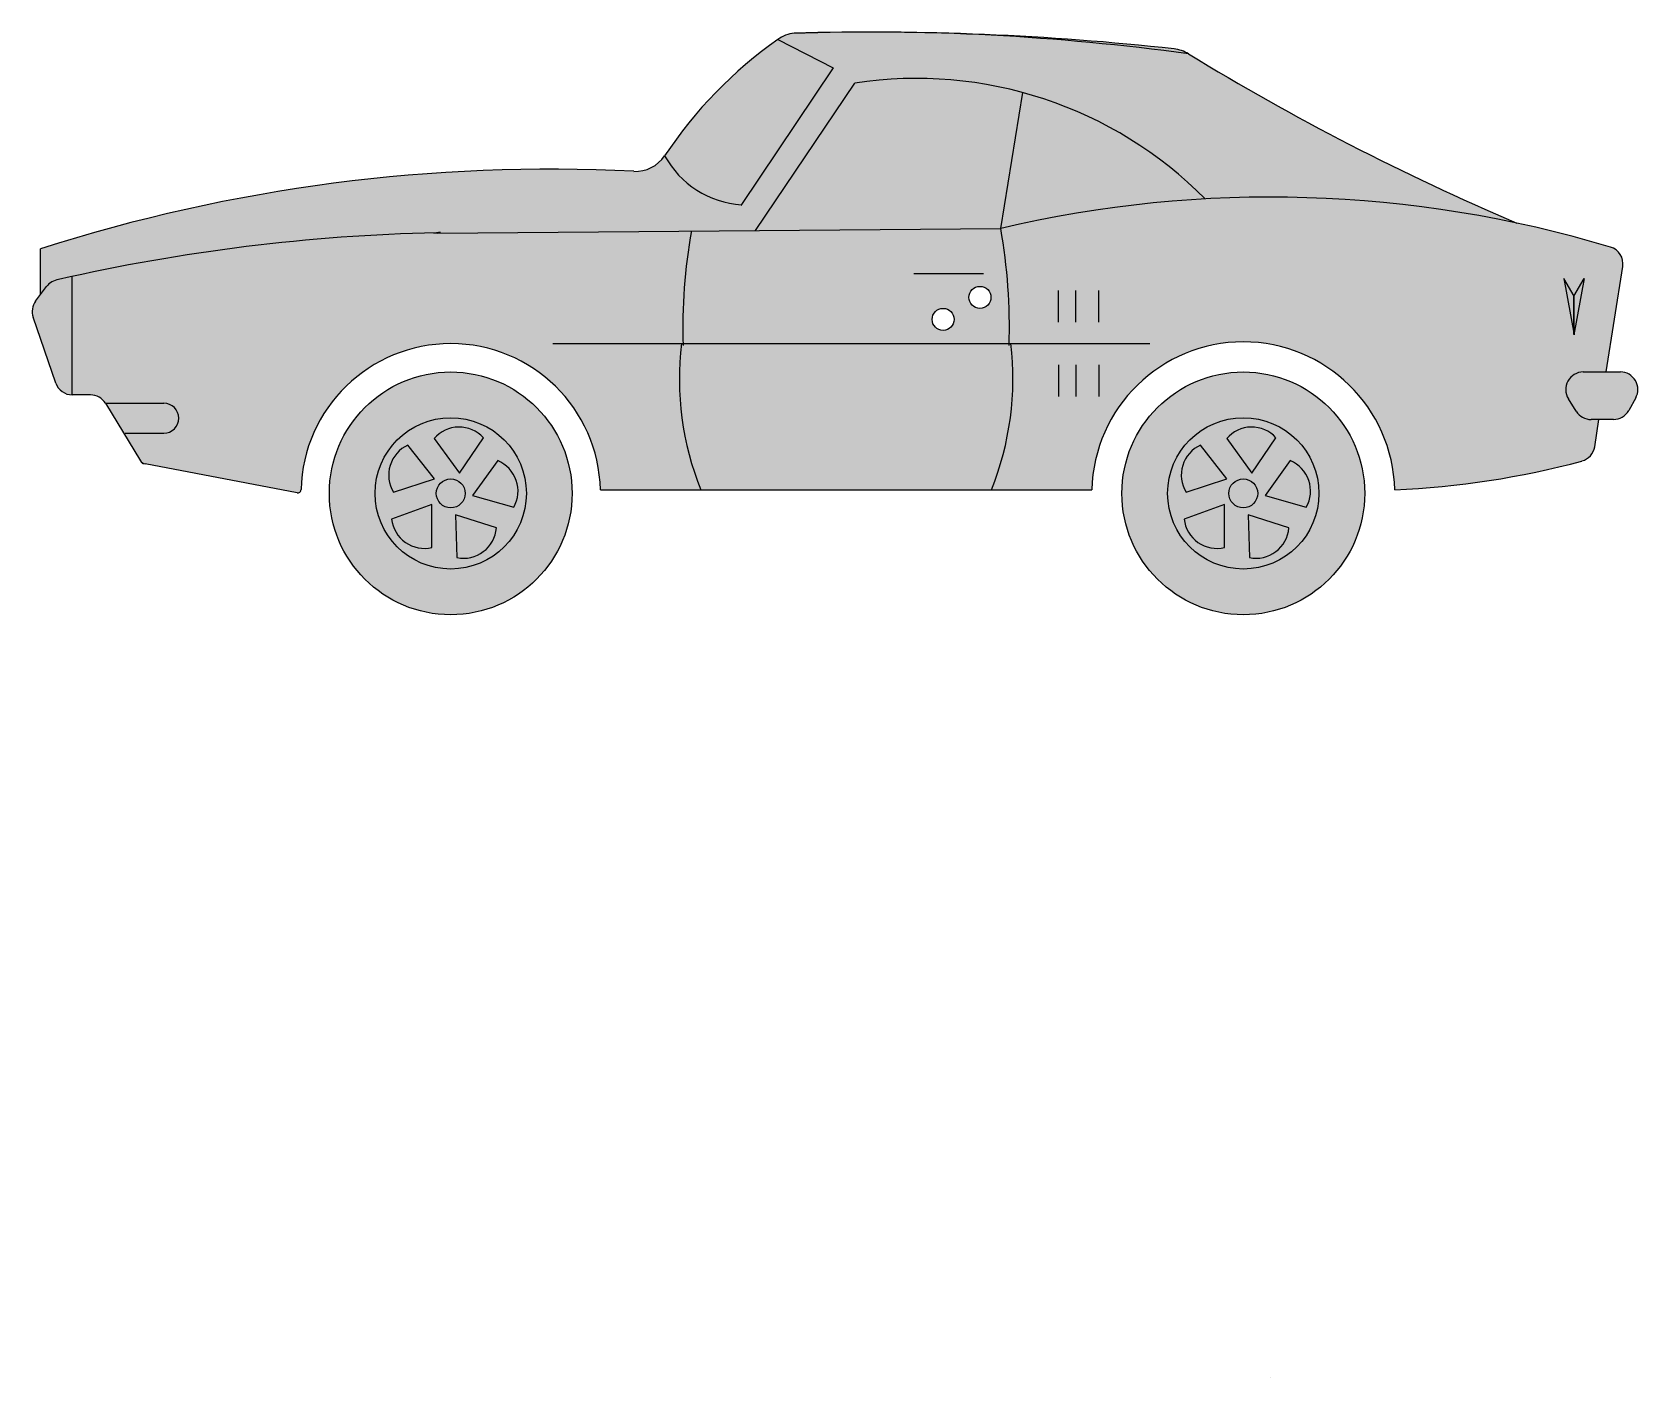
# Model space of a CAD drawing. Header units: inches. Extents: x 8.1 to 54, y -17.8 to 20.6.
import ezdxf

# ---------------------------------------------------------------- set-up
doc = ezdxf.new("R2010")
doc.units = ezdxf.units.IN
doc.header["$MEASUREMENT"] = 0
doc.layers.add('Layer1', color=250, linetype='Continuous')
doc.layers.add('Layer2', color=174, linetype='Continuous')

# ---------------------------------------------------------------- blocks, each defined once
blk = doc.blocks.new('*U1')
blk.add_lwpolyline([(-0.577, 0.208, 0.44848), (0.577, -0.602), (0.577, 0.627)], format="xyb", close=True)
blk = doc.blocks.new('*U2')
at = {"color": 0, "linetype": 'ByBlock', "lineweight": -2, "transparency": 16777216}
for p, rotation in [((20.37, 8.87), 216), ((18.781, 8.218), 288), ((21.482, 7.56), 144.0000000000001), ((20.579, 6.098), 72.00000000000006)]:
    blk.add_blockref('*U1', p, dxfattribs=dict(at, rotation=rotation))
blk.add_blockref('*U1', (18.91, 6.505), dxfattribs=at)
blk = doc.blocks.new('*U3')
blk.add_lwpolyline([(-0.577, 0.208, 0.44848), (0.577, -0.602), (0.577, 0.627)], format="xyb", close=True)
blk = doc.blocks.new('*U4')
at = {"color": 0, "linetype": 'ByBlock', "lineweight": -2, "transparency": 16777216}
for p, rotation in [((20.37, 8.87), 216), ((18.781, 8.218), 288), ((21.482, 7.56), 144.0000000000001), ((20.579, 6.098), 72.00000000000006)]:
    blk.add_blockref('*U3', p, dxfattribs=dict(at, rotation=rotation))
blk.add_blockref('*U3', (18.91, 6.505), dxfattribs=at)

msp = doc.modelspace()

# ---------------------------------------------------------------- hatches: boundary and pattern name
h = msp.add_hatch(color=16)
h.dxf.hatch_style = 1
h.paths.add_polyline_path([(31.581, 19.181, -0.240341), (41.596, 15.869, -0.066459), (50.506, 15.18, -0.03627), (41.12, 20.017, 0.109998), (40.709, 20.158, 0.034466), (29.843, 20.607, 0.125999), (29.379, 20.431), (30.956, 19.614), (28.34, 15.704, -0.257384), (26.141, 17.103, -0.264304), (25.258, 16.659, 0.090252), (8.295, 14.442), (8.295, 13.135), (8.468, 13.366, -0.204031), (8.807, 13.563, -0.00188), (9.201, 13.651), (9.201, 10.267), (9.722, 10.267, -0.261391), (10.148, 10.028), (11.818, 10.028, -1), (11.818, 9.17), (10.672, 9.17), (11.152, 8.384, 0.21157), (11.285, 8.292), (15.632, 7.462, 0.441268), (15.744, 7.559, -0.975893), (24.305, 7.551), (27.176, 7.551, -0.126032), (26.622, 11.732), (26.671, 11.732, -0.053036), (26.91, 14.955), (28.743, 14.97)])
h.paths.add_polyline_path([(19.711, 14.906, 0.040836), (19.63, 14.9, -0.020393)], flags=16)
h.paths.add_polyline_path([(35.751, 15.027), (26.91, 14.955, 0.053036), (26.671, 11.732), (35.991, 11.732, 0.050963)], flags=17)
h.paths.add_polyline_path([(34.421, 12.425, -1), (33.79, 12.425, -1)], flags=16)
h.paths.add_polyline_path([(34.841, 13.055, -1), (35.472, 13.055, -1)], flags=16)
h.paths.add_polyline_path([(36.04, 11.732), (26.622, 11.732, 0.126032), (27.176, 7.551), (35.486, 7.551, 0.126032)], flags=17)
h.paths.add_polyline_path([(53.539, 13.936, 0.374484), (53.189, 14.492, 0.131412), (35.751, 15.027, -0.050963), (35.991, 11.732), (36.04, 11.732, -0.126032), (35.486, 7.551), (38.356, 7.551, -0.977043), (47.019, 7.551, 0.054775), (52.372, 8.376, 0.296765), (52.736, 8.782), (52.858, 9.563), (52.633, 9.563, -0.257557), (52.21, 9.796), (51.984, 10.154, -0.590385), (52.407, 10.921), (53.069, 10.921)])
h.paths.add_polyline_path([(51.852, 13.598), (52.145, 13.089), (52.439, 13.597), (52.146, 12.014), (52.146, 11.982), (52.143, 11.998), (52.14, 11.982), (52.14, 12.014)], flags=16)
at = {"true_color": 0x000000}
h = msp.add_hatch(color=18, dxfattribs=at)
h.dxf.hatch_style = 1
h.paths.add_polyline_path([(16.554, 7.45, 1), (23.495, 7.45, 1)])
h.paths.add_polyline_path([(22.187, 7.45, -1), (17.861, 7.45, -1)], flags=16)
h.paths.add_polyline_path([(18.8, 8.831), (19.555, 7.862), (18.387, 7.483, -0.44848)], flags=0)
h.paths.add_polyline_path([(20.959, 9.041), (20.272, 8.024), (19.549, 9.017, -0.44848)], flags=0)
h.paths.add_polyline_path([(20.437, 7.45, -1), (19.611, 7.45, -1)], flags=0)
h.paths.add_polyline_path([(19.487, 7.131), (19.487, 5.903, -0.44848), (18.333, 6.712)], flags=0)
h.paths.add_polyline_path([(21.368, 8.386, -0.44848), (21.827, 7.053), (20.646, 7.392)], flags=0)
h.paths.add_polyline_path([(20.162, 6.841), (21.33, 6.461, -0.44848), (20.203, 5.613)], flags=0)
h.paths.add_polyline_path([(39.217, 7.45, 1), (46.158, 7.45, 1)])
h.paths.add_polyline_path([(44.851, 7.45, -1), (40.525, 7.45, -1)], flags=0)
h.paths.add_polyline_path([(43.623, 9.041), (42.935, 8.024), (42.213, 9.017, -0.44848)], flags=0)
h.paths.add_polyline_path([(41.463, 8.831), (42.219, 7.862), (41.05, 7.483, -0.44848)], flags=0)
h.paths.add_polyline_path([(44.032, 8.386, -0.44848), (44.49, 7.053), (43.309, 7.392)], flags=0)
h.paths.add_polyline_path([(43.101, 7.45, -1), (42.275, 7.45, -1)], flags=0)
h.paths.add_polyline_path([(42.151, 7.131), (42.151, 5.903, -0.44848), (40.996, 6.712)], flags=0)
h.paths.add_polyline_path([(42.825, 6.841), (43.993, 6.461, -0.44848), (42.867, 5.613)], flags=0)
h.paths.add_polyline_path([(43.101, 7.45, 1), (42.275, 7.45, 1)], flags=0)
h.paths.add_polyline_path([(19.611, 7.45, 1), (20.437, 7.45, 1)], flags=0)
h.paths.add_polyline_path([(44.851, 7.45, 1), (40.525, 7.45, 1)], flags=16)
h.paths.add_polyline_path([(41.05, 7.483, -0.44848), (41.463, 8.831), (42.219, 7.862)], flags=0)
h.paths.add_polyline_path([(42.275, 7.45, -1), (43.101, 7.45, -1)], flags=0)
h.paths.add_polyline_path([(42.213, 9.017, -0.44848), (43.623, 9.041), (42.935, 8.024)], flags=0)
h.paths.add_polyline_path([(43.309, 7.392), (44.032, 8.386, -0.44848), (44.49, 7.053)], flags=0)
h.paths.add_polyline_path([(22.187, 7.45, 1), (17.861, 7.45, 1)], flags=0)
h.paths.add_polyline_path([(20.646, 7.392), (21.368, 8.386, -0.44848), (21.827, 7.053)], flags=0)
h.paths.add_polyline_path([(21.33, 6.461, -0.44848), (20.203, 5.613), (20.162, 6.841)], flags=0)
h.paths.add_polyline_path([(19.611, 7.45, -1), (20.437, 7.45, -1)], flags=0)
h.paths.add_polyline_path([(20.272, 8.024), (19.549, 9.017, -0.44848), (20.959, 9.041)], flags=0)
h.paths.add_polyline_path([(19.487, 5.903, -0.44848), (18.333, 6.712), (19.487, 7.131)], flags=0)
h.paths.add_polyline_path([(19.555, 7.862), (18.387, 7.483, -0.44848), (18.8, 8.831)], flags=0)
h.paths.add_polyline_path([(21.368, 8.386), (20.646, 7.392), (21.827, 7.053, 0.44848)], flags=0)
at = {"layer": 'Layer1', "true_color": 0x737373}
h = msp.add_hatch(color=8, dxfattribs=at)
h.dxf.hatch_style = 1
h.paths.add_polyline_path([(36.388, 18.909, 0.104854), (31.581, 19.181), (28.743, 14.97), (35.751, 15.027)])
h.paths.add_polyline_path([(30.956, 19.614), (29.379, 20.431, 0.092541), (26.141, 17.103, 0.257384), (28.34, 15.704)])
h.paths.add_polyline_path([(36.388, 18.909), (35.751, 15.027, -0.043815), (41.596, 15.869, 0.132157)])
h.paths.add_polyline_path([(20.959, 9.041, 0.44848), (19.549, 9.017), (20.272, 8.024)], flags=16)
h.paths.add_polyline_path([(18.8, 8.831, 0.44848), (18.387, 7.483), (19.555, 7.862)], flags=0)
h.paths.add_polyline_path([(19.487, 7.131), (18.333, 6.712, 0.44848), (19.487, 5.903)], flags=0)
h.paths.add_polyline_path([(21.33, 6.461), (20.162, 6.841), (20.203, 5.613, 0.44848)], flags=16)
h.paths.add_polyline_path([(21.368, 8.386), (20.646, 7.392), (21.827, 7.053, 0.44848)], flags=16)
h.paths.add_polyline_path([(20.437, 7.45, 1), (19.611, 7.45, 1)], flags=16)
h.paths.add_polyline_path([(41.463, 8.831, 0.44848), (41.05, 7.483), (42.219, 7.862)], flags=16)
h.paths.add_polyline_path([(43.623, 9.041, 0.44848), (42.213, 9.017), (42.935, 8.024)], flags=0)
h.paths.add_polyline_path([(44.032, 8.386), (43.309, 7.392), (44.49, 7.053, 0.44848)], flags=16)
h.paths.add_polyline_path([(43.993, 6.461), (42.825, 6.841), (42.867, 5.613, 0.44848)], flags=0)
h.paths.add_polyline_path([(42.151, 7.131), (40.996, 6.712, 0.44848), (42.151, 5.903)], flags=0)
h.paths.add_polyline_path([(42.275, 7.45, 1), (43.101, 7.45, 1)], flags=0)
h.paths.add_polyline_path([(40.525, 7.45, 1), (44.851, 7.45, 1)])
h.paths.add_polyline_path([(42.213, 9.017, -0.44848), (43.623, 9.041), (42.935, 8.024)], flags=16)
h.paths.add_polyline_path([(42.219, 7.862), (41.05, 7.483, -0.44848), (41.463, 8.831)], flags=0)
h.paths.add_polyline_path([(43.101, 7.45, -1), (42.275, 7.45, -1)], flags=16)
h.paths.add_polyline_path([(42.151, 7.131), (42.151, 5.903, -0.44848), (40.996, 6.712)], flags=16)
h.paths.add_polyline_path([(44.032, 8.386, -0.44848), (44.49, 7.053), (43.309, 7.392)], flags=0)
h.paths.add_polyline_path([(42.825, 6.841), (43.993, 6.461, -0.44848), (42.867, 5.613)], flags=16)
h.paths.add_polyline_path([(22.187, 7.45, 1), (17.861, 7.45, 1)])
h.paths.add_polyline_path([(20.646, 7.392), (21.368, 8.386, -0.44848), (21.827, 7.053)], flags=0)
h.paths.add_polyline_path([(21.33, 6.461, -0.44848), (20.203, 5.613), (20.162, 6.841)], flags=0)
h.paths.add_polyline_path([(19.611, 7.45, -1), (20.437, 7.45, -1)], flags=0)
h.paths.add_polyline_path([(20.272, 8.024), (19.549, 9.017, -0.44848), (20.959, 9.041)], flags=0)
h.paths.add_polyline_path([(19.487, 5.903, -0.44848), (18.333, 6.712), (19.487, 7.131)], flags=16)
h.paths.add_polyline_path([(19.555, 7.862), (18.387, 7.483, -0.44848), (18.8, 8.831)], flags=16)
at = {"layer": 'Layer1', "true_color": 0xf8d731}
h = msp.add_hatch(color=40, dxfattribs=at)
h.dxf.hatch_style = 1
h.paths.add_polyline_path([(9.201, 13.651, 0.00188), (8.807, 13.563, 0.204031), (8.468, 13.366), (8.153, 12.946, 0.248488), (8.081, 12.484), (8.728, 10.604, 0.320139), (9.201, 10.267)])
h.paths.add_polyline_path([(11.818, 9.17), (10.672, 9.17), (10.148, 10.028), (11.818, 10.028, -1)])
at = {"layer": 'Layer1'}
h = msp.add_hatch(color=174, dxfattribs=at)
h.dxf.hatch_style = 1
h.paths.add_polyline_path([(52.439, 13.597), (52.145, 13.089), (52.146, 13.087), (52.146, 12.014)])
h.paths.add_polyline_path([(52.144, 13.091), (51.852, 13.598), (52.14, 12.014)])
at = {"layer": 'Layer1', "true_color": 0x991b1e}
h = msp.add_hatch(color=244, dxfattribs=at)
h.dxf.hatch_style = 1
h.paths.add_polyline_path([(53.908, 10.178, 0.572038), (53.471, 10.921), (52.407, 10.921, 0.590385), (51.984, 10.154), (52.21, 9.796, 0.257557), (52.633, 9.563), (53.272, 9.563, 0.272234), (53.709, 9.82)])
at = {"layer": 'Layer1', "true_color": 0x000000}
h = msp.add_hatch(color=18, dxfattribs=at)
h.dxf.hatch_style = 1
h.paths.add_polyline_path([(20.959, 9.041, 0.44848), (19.549, 9.017), (20.272, 8.024)])
h.paths.add_polyline_path([(19.611, 7.45, 1), (20.437, 7.45, 1)])
h.paths.add_polyline_path([(18.8, 8.831, 0.44848), (18.387, 7.483), (19.555, 7.862)])
h.paths.add_polyline_path([(19.487, 7.131), (18.333, 6.712, 0.44848), (19.487, 5.903)])
h.paths.add_polyline_path([(21.33, 6.461), (20.162, 6.841), (20.203, 5.613, 0.44848)])
h.paths.add_polyline_path([(21.368, 8.386), (20.646, 7.392), (21.827, 7.053, 0.44848)])
h.paths.add_polyline_path([(41.463, 8.831, 0.44848), (41.05, 7.483), (42.219, 7.862)])
h.paths.add_polyline_path([(43.623, 9.041, 0.44848), (42.213, 9.017), (42.935, 8.024)])
h.paths.add_polyline_path([(44.032, 8.386), (43.309, 7.392), (44.49, 7.053, 0.44848)])
h.paths.add_polyline_path([(43.101, 7.45, 1), (42.275, 7.45, 1)])
h.paths.add_polyline_path([(42.151, 7.131), (40.996, 6.712, 0.44848), (42.151, 5.903)])
h.paths.add_polyline_path([(43.993, 6.461), (42.825, 6.841), (42.867, 5.613, 0.44848)])

# ---------------------------------------------------------------- linework, layer by layer
for p, q in [((33.264, 13.737), (35.262, 13.737)), ((52.146, 12.007), (52.146, 13.087)), ((37.903, 11.122), (37.903, 10.217)), ((43.468, -17.842), (43.468, -17.842))]:
    msp.add_line(p, q)
for centre, radius in [((20.024, 7.45), 3.471), ((42.688, 7.45), 3.471), ((20.024, 7.45), 2.163), ((42.688, 7.45), 2.163), ((20.024, 7.45), 0.413), ((42.688, 7.45), 0.413)]:
    msp.add_circle(centre, radius)
at = {"layer": 'Layer1'}
for p, q in [((29.379, 20.431), (30.956, 19.614)), ((30.956, 19.614), (28.323, 15.68)), ((28.743, 14.97), (31.581, 19.181)), ((35.751, 15.027), (36.388, 18.909)), ((19.642, 14.895), (35.751, 15.027)), ((8.295, 13.135), (8.295, 14.442)), ((53.069, 10.921), (53.539, 13.936)), ((8.153, 12.946), (8.468, 13.366)), ((9.201, 10.267), (9.201, 13.651)), ((8.728, 10.604), (8.081, 12.484)), ((22.945, 11.732), (40.018, 11.732)), ((52.407, 10.921), (53.471, 10.921)), ((9.722, 10.267), (9.201, 10.267)), ((52.21, 9.796), (51.984, 10.154)), ((53.908, 10.178), (53.709, 9.82)), ((10.148, 10.028), (11.152, 8.384)), ((10.148, 10.028), (11.818, 10.028)), ((53.272, 9.563), (52.633, 9.563)), ((52.736, 8.782), (52.858, 9.563)), ((10.714, 9.17), (11.818, 9.17)), ((15.632, 7.462), (11.285, 8.292)), ((24.305, 7.551), (38.356, 7.551))]:
    msp.add_line(p, q, dxfattribs=at)
for centre, radius, start, end in [((36.672, 10.093), 12.651, 125.2025, 146.351), ((29.956, 19.614), 1, 96.477, 125.2025), ((32.017, -46.307), 66.946, 82.18449, 91.88996), ((32.021, -58.342), 78.98, 83.68454, 91.58045), ((40.599, 19.164), 1, 58.5757, 83.6845), ((79.114, 82.202), 72.873, 238.57573, 246.88466), ((33.343, 7.709), 11.607, 44.6733, 98.7302), ((25.308, 17.657), 1, 267.1312, 326.351), ((28.509, 18.398), 2.699, 208.6603, 266.3952), ((22.867, -31.055), 47.774, 87.1312, 107.7596), ((43.468, -17.842), 33.763, 73.2678, 103.2135), ((20.758, -38.746), 53.657, 91.2226, 102.8697), ((19.65, 13.895), 1, 90.4696, 97.0461), ((19.736, 13.906), 1, 90.4343, 97.0461), ((19.703, 14.406), 0.5, 90.4343, 97.0461), ((41.938, 12.219), 15.276, 169.6617, 182.0147), ((19.749, 12.205), 16.249, 358.1551, 10.0023), ((53.045, 14.013), 0.5, 351.1472, 73.2678), ((8.868, 13.066), 0.5, 97.0461, 143.1736), ((8.554, 12.646), 0.5, 143.1736, 198.9923), ((20.024, 7.45), 4.282, 1.3462, 178.5502), ((35.062, 10.723), 8.5, 173.1806, 201.9135), ((27.6, 10.723), 8.5, 338.0865, 6.8194), ((42.688, 7.45), 4.332, 1.3306, 178.6694), ((9.201, 10.767), 0.5, 198.9923, 270), ((52.407, 10.421), 0.5, 90, 212.2279), ((53.471, 10.421), 0.5, 330.9151, 90), ((9.722, 9.767), 0.5, 31.4047, 90), ((11.818, 9.599), 0.429, 270, 90), ((52.633, 10.063), 0.5, 212.2279, 270), ((53.272, 10.063), 0.5, 270, 330.9151), ((52.242, 8.859), 0.5, 285.0311, 351.1472), ((11.322, 8.488), 0.2, 211.4047, 259.1883), ((11.26, 8.398), 0.1, 211.4047, 259.1883), ((45.942, 32.32), 24.793, 272.4901, 285.0311), ((15.644, 7.561), 0.1, 263.3089, 358.5502), ((15.644, 7.561), 0.1, 263.3089, 358.5502)]:
    msp.add_arc(centre, radius, start, end, dxfattribs=at)
at = {"layer": 'Layer2'}
for p, q in [((52.146, 13.087), (51.852, 13.598)), ((51.852, 13.598), (52.146, 11.982)), ((52.439, 13.597), (52.14, 11.982)), ((52.144, 13.087), (52.439, 13.597)), ((37.4, 12.342), (37.4, 13.248)), ((37.903, 12.342), (37.903, 13.248)), ((38.558, 12.342), (38.558, 13.248)), ((52.14, 12.007), (52.144, 13.087)), ((37.4, 11.122), (37.4, 10.217)), ((37.903, 11.122), (37.903, 10.217)), ((38.558, 11.122), (38.558, 10.217))]:
    msp.add_line(p, q, dxfattribs=at)
for centre in [(35.157, 13.055), (34.105, 12.425)]:
    msp.add_circle(centre, 0.315, dxfattribs=at)

# ---------------------------------------------------------------- block references
for name, p in [('*U2', (0, 0)), ('*U4', (22.663, 0))]:
    msp.add_blockref(name, p)

doc.saveas('drawing.dxf')
